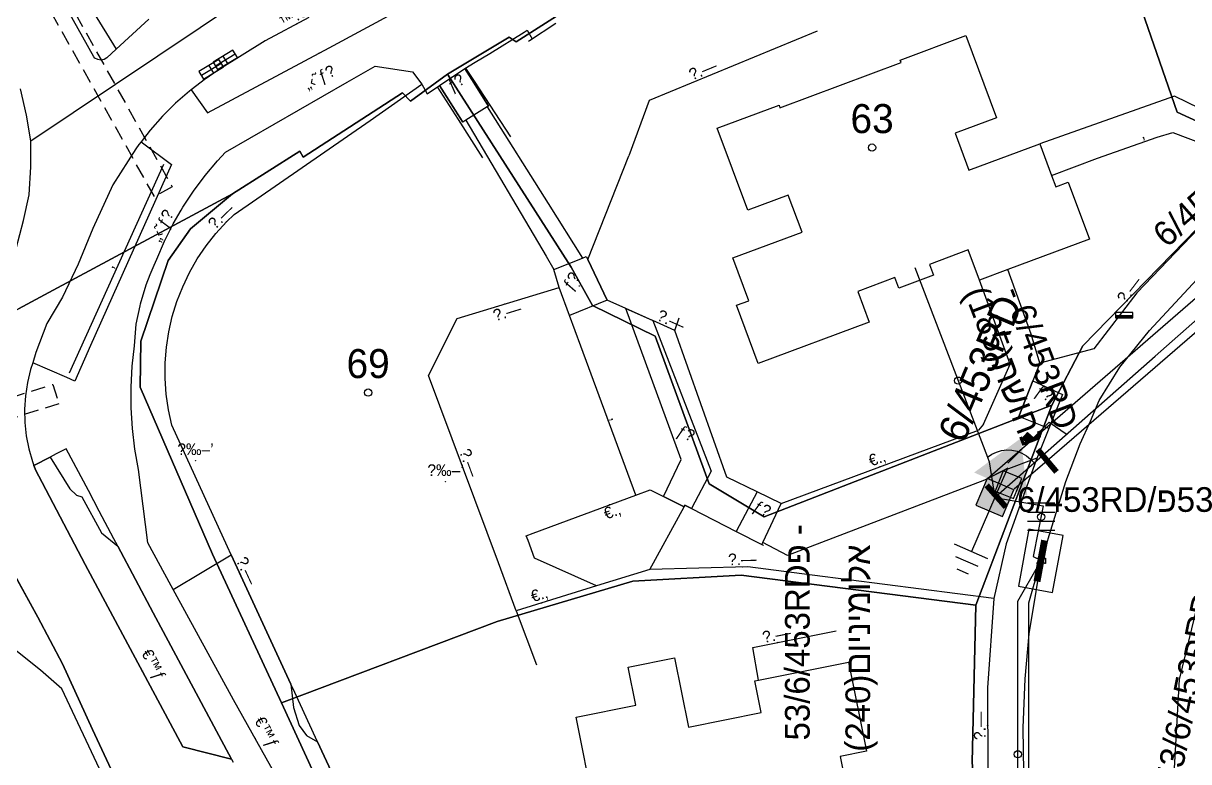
# Model space of a CAD drawing. Header units: metres. Extents: x 218299 to 220222, y 572714 to 574340.
# Drawn here: x 219369.7 to 219449.9, y 573741.8 to 573792.7 of the extents above; entities that cross this region are included whole.
import ezdxf
from ezdxf.enums import TextEntityAlignment as Align

# ---------------------------------------------------------------- set-up
doc = ezdxf.new("R2010")
doc.units = ezdxf.units.M
doc.header["$MEASUREMENT"] = 0
doc.linetypes.add('DASH15', pattern=[1.5, 1, -0.5])
for name, color, linetype in [('1602', 44, 'Continuous'), ('1603', 44, 'Continuous'), ('6011', 10, 'Continuous'), ('6021', 110, 'Continuous'), ('6031', 254, 'Continuous'), ('6091', 102, 'CABLEUNDEXIST03'), ('6151', 102, 'CABLEUNDEXIST03'), ('6201', 7, 'Continuous'), ('6241', 7, 'Continuous'), ('6370', 7, 'Continuous'), ('6512', 7, 'Continuous'), ('6515', 7, 'Continuous'), ('6522', 1, 'Continuous'), ('65231', 1, 'Continuous'), ('6561', 7, 'Continuous'), ('6593', 7, 'Continuous'), ('6701', 7, 'DASH15'), ('68154', 7, 'Continuous'), ('6901', 3, 'Continuous'), ('6910', 102, 'Continuous'), ('6911', 3, 'Continuous'), ('A_POINTS', 2, 'Continuous'), ('M2200', 253, 'Continuous'), ('M2401', 7, 'Continuous'), ('M2404', 7, 'Continuous'), ('M2407', 253, 'Continuous'), ('M2408', 253, 'Continuous'), ('M2412', 253, 'Continuous'), ('M2420', 253, 'Continuous'), ('m2511', 253, 'Continuous'), ('M2601', 253, 'Continuous'), ('M2602', 253, 'Continuous'), ('M2605', 253, 'Continuous'), ('M2804', 253, 'Continuous'), ('M2809', 253, 'Continuous'), ('M4903', 253, 'Continuous'), ('M5202', 253, 'Continuous')]:
    doc.layers.add(name, color=color, linetype=linetype)
doc.styles.add('HEBTXT', font='HEBTXT')
doc.styles.add('MAVAT_HEBTXT', font='HEBTXT')
doc.linetypes.add('CABLEUNDEXIST03', pattern='A,3.5,[222,elecad.shx,S=0.01,R=0,X=0,Y=0],1.5', length=5)

# ---------------------------------------------------------------- blocks, each defined once
blk = doc.blocks.new('6901')
at = {"layer": 'A_POINTS'}
blk.add_circle((0, 0), 0.25, dxfattribs=at)
at = {"color": 0, "style": 'HEBTXT', "flags": 1}
blk.add_attdef('CODE', (-2.918, 6.399), '', height=1.7, dxfattribs=at)
at = {"color": 0, "style": 'HEBTXT'}
for tag, p in [('PATH', (0.169, 4.708)), ('HTCH', (0.169, 2.708))]:
    blk.add_attdef(tag, text='', height=1.7, dxfattribs=at).set_placement(p, align=Align.MIDDLE_CENTER)
blk = doc.blocks.new('6910')
at = {"layer": 'A_POINTS'}
blk.add_circle((0, 0), 0.25, dxfattribs=at)
at = {"color": 0, "style": 'HEBTXT', "flags": 1}
blk.add_attdef('CODE', (-2.918, 6.399), '', height=1.7, dxfattribs=at)
at = {"color": 0, "style": 'HEBTXT'}
for tag, p in [('PATH', (0.169, 4.708)), ('HTCH', (0.169, 2.708))]:
    blk.add_attdef(tag, text='', height=1.7, dxfattribs=at).set_placement(p, align=Align.MIDDLE_CENTER)
blk = doc.blocks.new('6911')
at = {"layer": 'A_POINTS'}
blk.add_circle((0, 0), 0.25, dxfattribs=at)
at = {"color": 0, "style": 'HEBTXT', "flags": 1}
blk.add_attdef('CODE', (-2.918, 6.399), '', height=1.7, dxfattribs=at)
at = {"color": 0, "style": 'HEBTXT'}
for tag, p in [('PATH', (0.169, 4.708)), ('HTCH', (0.169, 2.708))]:
    blk.add_attdef(tag, text='', height=1.7, dxfattribs=at).set_placement(p, align=Align.MIDDLE_CENTER)
blk = doc.blocks.new('68154')
at = {"color": 0}
for p, q in [((0.9375, 0.9375), (-0.9375, 0.9375)), ((0.9375, 0.3125), (-0.9375, 0.3125)), ((0.9375, -0.3125), (-0.9375, -0.3125)), ((0.9375, -0.9375), (-0.9375, -0.9375))]:
    blk.add_line(p, q, dxfattribs=at)
at = {"layer": 'A_POINTS'}
blk.add_circle((0, 0), 0.25, dxfattribs=at)
blk = doc.blocks.new('6522')
at = {"color": 0}
for points in [[(0.707, 0.707), (3.55, 3.55), (4.778, 2.689)], [(2.084, 2.082), (1.693, 2.422), (2.067, 2.83), (2.465, 2.465)]]:
    blk.add_lwpolyline(points, dxfattribs=at)
blk.add_solid([(2.083, 2.083), (1.693, 2.422), (2.465, 2.465), (2.067, 2.83)], dxfattribs=at)
at = {"color": 0, "style": 'HEBTXT'}
blk.add_attdef('PLACE', (4.757, 3.899), '', height=1.7, dxfattribs=at)
blk = doc.blocks.new('6515')
at = {"color": 0, "const_width": 0.4}
blk.add_lwpolyline([(0, 1), (0, -1)], dxfattribs=at)
at = {"color": 0, "style": 'HEBTXT', "flags": 1}
for tag, p in [('POLE_NUM', (0.583, 1.177)), ('POLE_TYPE', (0.591, -1.226))]:
    blk.add_attdef(tag, p, '', height=1.7, dxfattribs=at)
blk = doc.blocks.new('6201')
at = {"color": 0}
blk.add_solid([(-2, 1), (2, 1), (0, 4.464)], dxfattribs=at)
at = {"color": 0, "style": 'HEBTXT'}
for tag, p, height in [('TRN_NAME', (2.777, 4.893), 3), ('POWER', (2.777, 1.493), 2)]:
    blk.add_attdef(tag, p, '', height=height, dxfattribs=at)
blk = doc.blocks.new('6593')
at = {"color": 0, "const_width": 0.4}
blk.add_lwpolyline([(0, 1), (0, -1)], dxfattribs=at)
at = {"color": 0, "style": 'HEBTXT', "flags": 1}
for tag, p in [('POLE_NUM', (0.583, 1.177)), ('POLE_TYPE', (0.591, -1.226))]:
    blk.add_attdef(tag, p, '', height=1.7, dxfattribs=at)
blk = doc.blocks.new('6370')
at = {"color": 0}
blk.add_lwpolyline([(-1, -1), (1, -1), (1, 1), (-1, 1)], close=True, dxfattribs=at)
for points in [[(-0.991, 1.013), (1.003, 1.013), (-0.991, -1.013)], [(-0.991, -1.013), (1.003, -1.013), (1.003, 1.013)]]:
    blk.add_solid(points, dxfattribs=at)
at = {"color": 0, "style": 'HEBTXT'}
blk.add_attdef('POLE_NUM', (2.033, 2.706), '', height=2, dxfattribs=at)
at = {"color": 0, "style": 'HEBTXT', "flags": 1}
blk.add_attdef('MAP_TYPE', (2.063, -0.224), '', height=2, dxfattribs=at)
blk = doc.blocks.new('6561')
at = {"color": 0}
blk.add_line((0, 0), (-1.62, -3.72), dxfattribs=at)
at = {"color": 0, "flags": 128}
for points in [[(-2.812, -3.202), (-0.519, -4.199)], [(-2.718, -4.061), (-1.185, -4.727)], [(-2.624, -4.919), (-1.851, -5.255)]]:
    blk.add_lwpolyline(points, dxfattribs=at)
at = {"color": 0, "style": 'HEBTXT'}
for tag, p in [('TYPE', (1.691, -1.644)), ('DESC', (1.691, -4.209))]:
    blk.add_attdef(tag, p, '', height=1.5, dxfattribs=at)
blk = doc.blocks.new('6241')
at = {"color": 0}
blk.add_lwpolyline([(-2, -1.2), (2, -1.2), (2, 1.2), (-2, 1.2)], close=True, dxfattribs=at)
blk.add_lwpolyline([(-2, -1.2), (2, -1.2), (2, 1.2), (-2, 1.2)], close=True, dxfattribs=at)
at = {"color": 0, "const_width": 0.48}
blk.add_lwpolyline([(-1.44, 0), (1.44, 0)], dxfattribs=at)
blk.add_lwpolyline([(-1.44, 0), (1.44, 0)], dxfattribs=at)
at = {"color": 0, "style": 'HEBTXT'}
blk.add_attdef('PIL_NAME', (2.42, 1.776), '', height=1.7, dxfattribs=at)
at = {"color": 0, "style": 'HEBTXT', "flags": 1}
for tag, p in [('TYPE', (2.43, -0.61)), ('MAP_TYPE', (2.423, -2.677))]:
    blk.add_attdef(tag, p, '', height=1.7, dxfattribs=at)
blk = doc.blocks.new('1603')
at = {"layer": 'A_POINTS'}
blk.add_circle((0, 0), 0.25, dxfattribs=at)
at = {"color": 0, "style": 'HEBTXT'}
blk.add_attdef('PARCEL_NUM', text='', height=2, dxfattribs=at).set_placement((0, 1), align=Align.CENTER)
at = {"color": 0, "style": 'HEBTXT', "flags": 1}
blk.add_attdef('LOT_NUM', text='', height=2, dxfattribs=at).set_placement((0, -2.5), align=Align.CENTER)
blk = doc.blocks.new('M2804')
blk.add_circle((0, 0), 0.025)
at = {"style": 'MAVAT_HEBTXT'}
blk.add_attdef('NAME', text='', height=0.8, dxfattribs=at).set_placement((0, 1.59), align=Align.MIDDLE)
blk = doc.blocks.new('M5202')
blk.add_lwpolyline([(-2, -0.53), (2, -0.53), (2, 0.67), (-2, 0.67)], close=True)
for points in [[(-2, 0), (2, 0)], [(-2, -0.33), (2, -0.33)]]:
    blk.add_lwpolyline(points)
at = {"style": 'MAVAT_HEBTXT', "flags": 1}
for tag, p in [('MARK', (0, 1.92)), ('HEIGHT', (0, -1.78)), ('NAME', (0, -4.35))]:
    blk.add_attdef(tag, text='', height=0.8, dxfattribs=at).set_placement(p, align=Align.MIDDLE)
blk = doc.blocks.new('M2404')
blk.add_circle((0, 0), 0.025)
at = {"style": 'MAVAT_HEBTXT'}
blk.add_attdef('NAME', text='', height=0.8, dxfattribs=at).set_placement((0, 1.59), align=Align.MIDDLE)
blk = doc.blocks.new('M2408')
blk.add_circle((0, 0), 0.025)
at = {"style": 'MAVAT_HEBTXT'}
blk.add_attdef('NAME', text='', height=0.8, dxfattribs=at).set_placement((0, 1.59), align=Align.MIDDLE)
blk = doc.blocks.new('M2412')
blk.add_circle((0, 0), 0.025)
at = {"style": 'MAVAT_HEBTXT'}
blk.add_attdef('NAME', text='', height=0.8, dxfattribs=at).set_placement((0, 1.59), align=Align.MIDDLE)
blk = doc.blocks.new('M2601')
blk.add_circle((0, 0), 0.025)
at = {"style": 'MAVAT_HEBTXT'}
blk.add_attdef('NAME', text='', height=0.8, dxfattribs=at).set_placement((0, 1.59), align=Align.MIDDLE)
blk = doc.blocks.new('M2602')
blk.add_circle((0, 0), 0.025)
at = {"style": 'MAVAT_HEBTXT'}
blk.add_attdef('NAME', text='', height=0.8, dxfattribs=at).set_placement((0, 1.59), align=Align.MIDDLE)
blk = doc.blocks.new('M2605')
blk.add_circle((0, 0), 0.025)
at = {"style": 'MAVAT_HEBTXT'}
blk.add_attdef('NAME', text='', height=0.8, dxfattribs=at).set_placement((0, 1.59), align=Align.MIDDLE)
blk = doc.blocks.new('M2809')
blk.add_circle((0, 0), 0.025)
at = {"style": 'MAVAT_HEBTXT'}
blk.add_attdef('NAME', text='', height=0.8, dxfattribs=at).set_placement((0, 1.59), align=Align.MIDDLE)
blk = doc.blocks.new('M4903')
blk.add_lwpolyline([(-1.6, -0.59), (1.6, -0.59), (1.6, 0.62), (-1.6, 0.62)], close=True)
for points in [[(-1.57, 0), (1.57, 0)], [(0, 0.62), (0, -0.59)]]:
    blk.add_lwpolyline(points)
at = {"style": 'MAVAT_HEBTXT', "flags": 1}
for tag, p in [('MARK', (0, 1.87)), ('IL', (0, -6.97))]:
    blk.add_attdef(tag, text='', height=0.8, dxfattribs=at).set_placement(p, align=Align.MIDDLE)
at = {"style": 'MAVAT_HEBTXT'}
for tag, p in [('HEIGHT', (0, -1.84)), ('NAME', (0, -4.41))]:
    blk.add_attdef(tag, text='', height=0.8, dxfattribs=at).set_placement(p, align=Align.MIDDLE)
blk = doc.blocks.new('111')
at = {"layer": 'M2200'}
blk.add_polyline3d([(219419.57, 573779.834, 607.38), (219417.462, 573785.481, 607.38), (219421.725, 573787.073, 607.38), (219421.792, 573786.894, 607.38), (219430.132, 573790.008, 607.38), (219430.069, 573790.178, 607.38), (219434.587, 573791.865, 607.275), (219436.701, 573786.207, 607.275), (219433.852, 573785.143, 607.38), (219434.805, 573782.589, 607.38), (219439.677, 573784.408, 607.275), (219439.677, 573784.408, 607.275), (219440.493, 573782.222, 607.197), (219440.78, 573781.452, 607.17), (219441.643, 573781.774, 607.38), (219443.114, 573777.834, 607.275), (219437.488, 573775.734, 607.353), (219435.537, 573775.005, 607.38), (219435.537, 573775.005, 607.38), (219434.758, 573777.092, 607.275), (219432.086, 573776.094, 607.38), (219432.364, 573775.35, 607.275), (219429.98, 573774.46, 607.275), (219429.706, 573775.193, 607.275), (219427.149, 573774.238, 607.38), (219427.942, 573772.116, 607.275), (219420.293, 573769.26, 607.275), (219418.791, 573773.281, 607.38), (219419.639, 573773.597, 607.38), (219418.539, 573776.542, 607.38), (219423.313, 573778.324, 607.275), (219422.36, 573780.876, 607.38)], close=True, dxfattribs=at)
blk.add_polyline3d([(219408.976, 573738.798, 614.58), (219407.754, 573744.903, 614.58), (219411.857, 573745.725, 614.58), (219411.333, 573748.34, 614.58), (219414.529, 573748.98, 614.58), (219415.49, 573744.217, 614.58), (219420.495, 573745.219, 614.58), (219420.053, 573747.393, 614.58), (219420.307, 573747.444, 614.58), (219426.515, 573748.688, 614.58), (219427.744, 573742.552, 614.58), (219425.946, 573742.192, 614.58), (219427.431, 573734.778, 614.58)], dxfattribs=at)
at = {"layer": 'M2401'}
for points in [[(219378.322, 573792.995, 592.524), (219376.087, 573790.932, 592.524), (219375.451, 573790.328, 592.524), (219375.258, 573790.212, 592.524), (219375.036, 573790.169, 592.524), (219374.813, 573790.206, 592.524), (219374.617, 573790.318, 592.524), (219374.541, 573790.393, 592.524), (219370.876, 573796.981, 592.524)], [(219389.346, 573793.116, 592.209), (219386.335, 573791.495, 592.209), (219383.183, 573789.532, 592.209), (219382.134, 573788.818, 592.209), (219381.927, 573788.658, 592.209), (219381.25, 573788.132, 592.209), (219381.13, 573788.039, 592.209), (219380.176, 573787.2, 592.209), (219379.276, 573786.302, 592.209), (219378.433, 573785.35, 592.209), (219377.802, 573784.542, 592.209), (219377.65, 573784.348, 592.209), (219377.447, 573784.066, 592.209), (219375.844, 573781.575, 592.209), (219374.484, 573778.579, 592.209), (219373.469, 573776.124, 592.209), (219372.382, 573773.846, 592.209), (219371.3, 573772.017, 592.209), (219370.555, 573770.026, 592.209), (219370.338, 573769.324, 592.209), (219370.192, 573768.852, 592.209), (219369.973, 573767.958, 592.209), (219369.833, 573767.048, 592.209), (219369.773, 573766.129, 592.209), (219369.792, 573765.209, 592.209), (219369.89, 573764.294, 592.209), (219370.068, 573763.391, 592.209), (219370.323, 573762.506, 592.209), (219370.423, 573762.235, 592.209), (219370.502, 573762.017, 592.209), (219370.512, 573761.99, 592.209), (219373.947, 573755.413, 592.209), (219380.684, 573742.855, 592.209), (219384.032, 573742.005, 592.209), (219384.142, 573741.803, 592.209)], [(219438.593, 573741.108, 592.209), (219438.535, 573744.162, 592.209), (219438.678, 573747.55, 592.209), (219438.959, 573750.643, 592.209), (219439.427, 573753.568, 592.209), (219439.579, 573754.406, 592.209), (219440.248, 573757.18, 592.209), (219441.485, 573761.137, 592.209), (219442.467, 573763.721, 592.209), (219443.178, 573765.285, 592.209), (219443.77, 573766.712, 592.209), (219445.191, 573769.016, 592.209), (219447.238, 573771.543, 592.209), (219451.084, 573775.701, 592.209)], [(219363.803, 573764.409, 585.225), (219365.254, 573761.648, 585.225), (219370.682, 573751.777, 585.225), (219372.38, 573748.579, 585.225), (219374.456, 573744.05, 585.225), (219379.147, 573734.018, 585.225), (219383.591, 573724.598, 585.225), (219391.713, 573706.812, 585.225), (219398.377, 573696.64, 585.225), (219403.158, 573689.915, 585.225), (219406.909, 573684.987, 585.225), (219409.299, 573682.036, 585.225), (219413.286, 573677.471, 585.225), (219415.829, 573674.935, 585.225), (219418.422, 573672.448, 585.225), (219421.064, 573670.01, 585.225), (219423.753, 573667.624, 585.225), (219426.488, 573665.29, 585.225), (219428.382, 573663.726, 585.225), (219441.728, 573654.314, 585.225), (219442.618, 573653.706, 585.225), (219444.443, 573652.557, 585.225), (219446.311, 573651.476, 585.225), (219450.102, 573649.399, 585.225)]]:
    blk.add_polyline3d(points, dxfattribs=at)
at = {"layer": 'M2404'}
for points in [[(219389.346, 573793.116, 592.209), (219386.335, 573791.495, 592.209), (219383.183, 573789.532, 592.209), (219382.134, 573788.818, 592.209), (219381.927, 573788.658, 592.209), (219381.25, 573788.132, 592.209), (219381.13, 573788.039, 592.209), (219380.176, 573787.2, 592.209), (219379.276, 573786.302, 592.209), (219378.433, 573785.35, 592.209), (219377.802, 573784.542, 592.209), (219377.65, 573784.348, 592.209), (219377.447, 573784.066, 592.209), (219375.844, 573781.575, 592.209), (219374.484, 573778.579, 592.209), (219373.469, 573776.124, 592.209), (219372.382, 573773.846, 592.209), (219371.3, 573772.017, 592.209), (219370.555, 573770.026, 592.209), (219370.338, 573769.324, 592.209), (219370.192, 573768.852, 592.209), (219369.973, 573767.958, 592.209), (219369.833, 573767.048, 592.209), (219369.773, 573766.129, 592.209), (219369.792, 573765.209, 592.209), (219369.89, 573764.294, 592.209), (219370.068, 573763.391, 592.209), (219370.323, 573762.506, 592.209), (219370.423, 573762.235, 592.209), (219370.502, 573762.017, 592.209), (219370.512, 573761.99, 592.209), (219373.947, 573755.413, 592.209), (219380.684, 573742.855, 592.209), (219384.032, 573742.005, 592.209), (219384.142, 573741.803, 592.209)], [(219438.593, 573741.108, 592.209), (219438.535, 573744.162, 592.209), (219438.678, 573747.55, 592.209), (219438.959, 573750.643, 592.209), (219439.427, 573753.568, 592.209), (219439.579, 573754.406, 592.209), (219440.248, 573757.18, 592.209), (219441.485, 573761.137, 592.209), (219442.467, 573763.721, 592.209), (219443.178, 573765.285, 592.209), (219443.77, 573766.712, 592.209), (219445.191, 573769.016, 592.209), (219447.238, 573771.543, 592.209), (219451.084, 573775.701, 592.209)], [(219376.087, 573790.932, 585.949), (219375.451, 573790.328, 585.949), (219375.258, 573790.212, 585.949), (219375.036, 573790.169, 585.949), (219374.813, 573790.206, 585.949), (219374.617, 573790.318, 585.949), (219374.541, 573790.393, 585.949), (219370.876, 573796.981, 585.949), (219370.76, 573797.218, 585.949), (219370.701, 573797.48, 585.949), (219370.745, 573797.745, 585.949), (219370.851, 573797.946, 585.949), (219371.007, 573798.126, 585.949), (219371.244, 573798.266, 585.949), (219371.472, 573798.386, 585.949), (219371.496, 573798.388, 585.949)], [(219450.102, 573649.399, 589.005), (219446.311, 573651.476, 589.005), (219444.443, 573652.557, 589.005), (219442.618, 573653.706, 589.005), (219441.728, 573654.314, 589.005), (219428.382, 573663.726, 589.005), (219426.488, 573665.29, 589.005), (219423.753, 573667.624, 589.005), (219421.064, 573670.01, 589.005), (219418.422, 573672.448, 589.005), (219415.829, 573674.935, 589.005), (219413.286, 573677.471, 589.005), (219409.299, 573682.036, 589.005), (219406.909, 573684.987, 589.005), (219403.158, 573689.915, 589.005), (219398.377, 573696.64, 589.005), (219391.713, 573706.812, 589.005), (219383.591, 573724.598, 589.005), (219379.147, 573734.018, 589.005), (219374.456, 573744.05, 589.005), (219372.38, 573748.579, 589.005), (219370.682, 573751.777, 589.005), (219365.254, 573761.648, 589.005)]]:
    blk.add_polyline3d(points, dxfattribs=at)
at = {"layer": 'M2407'}
for points in [[(219401.634, 573786.952, 588.48), (219405.825, 573780.293, 589.322), (219405.825, 573780.293, 589.322), (219408.194, 573776.53, 589.68)], [(219400.15, 573786.025, 588.48), (219405.685, 573776.664, 589.574)], [(219405.685, 573776.664, 589.574), (219406.224, 573775.752, 589.68)], [(219439.676, 573769.281, 592.602), (219439.098, 573771.289, 592.602), (219437.488, 573775.734, 592.602)], [(219439.483, 573762.738, 592.53), (219437.166, 573761.866, 592.455)], [(219437.166, 573761.866, 592.455), (219435.872, 573761.229, 592.38), (219422.308, 573756.027, 592.155)], [(219437.166, 573761.866, 592.605), (219436.598, 573760.48, 592.605), (219437.875, 573759.956, 592.605)], [(219437.875, 573759.956, 592.605), (219438.443, 573761.342, 592.605), (219437.166, 573761.866, 592.605)], [(219422.308, 573756.027, 592.155), (219420.609, 573756.924, 592.23)]]:
    blk.add_polyline3d(points, dxfattribs=at)
at = {"layer": 'M2408'}
for points in [[(219381.25, 573788.132, 590.502), (219382.367, 573786.537, 590.502), (219390.741, 573791.024, 590.502), (219395.44, 573793.542, 590.502)], [(219371.496, 573798.388, 586.08), (219376.087, 573790.932, 586.08)], [(219378.257, 573756.907, 585.88), (219377.62, 573761.965, 585.88), (219377.376, 573763.373, 585.88), (219377.21, 573764.792, 585.88), (219377.123, 573766.218, 585.88), (219377.116, 573767.647, 585.88), (219377.189, 573769.074, 585.88), (219377.341, 573770.495, 585.88), (219377.459, 573771.968, 585.88), (219377.735, 573773.242, 585.88), (219377.765, 573773.38, 585.88), (219378.147, 573774.68, 585.88), (219378.435, 573775.405, 585.88), (219378.71, 573776.044, 585.88), (219378.891, 573776.467, 585.88), (219379.415, 573777.692, 585.88), (219380.011, 573778.884, 585.88), (219380.562, 573779.84, 585.88), (219380.676, 573780.038, 585.88), (219381.41, 573781.151, 585.88), (219382.208, 573782.217, 585.88), (219383.068, 573783.234, 585.88), (219383.621, 573783.827, 585.88), (219392, 573788.649, 585.88), (219393.907, 573789.746, 585.88), (219396.483, 573789.356, 585.88), (219397.12, 573788.51, 585.88)], [(219377.802, 573784.542, 585.83), (219379.897, 573782.976, 585.83), (219374.317, 573770.499, 585.83), (219373.226, 573768.06, 585.83), (219372.692, 573768.294, 585.83), (219370.338, 573769.324, 585.83)], [(219384.032, 573742.005, 585.841), (219378.642, 573752.09, 585.841), (219376.205, 573756.673, 585.841), (219375.928, 573757.194, 585.841), (219374.921, 573759.088, 585.841), (219374.167, 573760.506, 585.841), (219372.632, 573763.393, 585.841), (219371.943, 573763.032, 585.841), (219371.527, 573762.814, 585.841), (219370.423, 573762.235, 585.841)]]:
    blk.add_polyline3d(points, dxfattribs=at)
at = {"layer": 'M2412'}
for points in [[(219401.715, 573787.003, 588.18), (219401.634, 573786.952, 588.18), (219400.15, 573786.025, 588.18), (219399.943, 573785.896, 588.18), (219398.342, 573788.422, 586.905), (219400.1, 573789.588, 586.905)], [(219409.894, 573773.632, 590.355), (219407.299, 573772.581, 590.355), (219406.588, 573774.514, 589.98), (219406.224, 573775.752, 589.68), (219408.194, 573776.53, 589.68), (219408.452, 573776.632, 589.68), (219408.554, 573776.433, 589.755)], [(219413.033, 573772.225, 590.981), (219417.05, 573761.858, 590.981), (219415.71, 573759.272, 590.981), (219415.251, 573759.507, 590.981), (219415.186, 573759.387, 590.981), (219413.762, 573760.112, 590.531), (219414.996, 573762.647, 590.531), (219411.176, 573773.058, 590.531)], [(219441.234, 573767.134, 593.337), (219440.297, 573764.782, 592.602), (219438.228, 573765.606, 592.602), (219439.197, 573768.066, 593.337)], [(219421.883, 573759.63, 592.23), (219420.217, 573760.435, 591.255), (219418.781, 573757.702, 591.255), (219420.549, 573756.798, 592.23), (219420.609, 573756.924, 592.23)]]:
    blk.add_polyline3d(points, close=True, dxfattribs=at)
at = {"layer": 'M2420'}
for points in [[(219370.2, 573784.62), (219396.432, 573802.202), (219433.17, 573821.977), (219436.623, 573823.936), (219472.687, 573843.427), (219514.397, 573863.58), (219554.394, 573881.22), (219564.315, 573885.503), (219567.982, 573886.813)], [(219452.41, 573726.81), (219451.2, 573729.12), (219448.7, 573736.88), (219449.3, 573747.5), (219452.5, 573760.62), (219460.41, 573771.81), (219469, 573778.5), (219476.7, 573784.38), (219493.41, 573794), (219516.3, 573804.12), (219554.09, 573818.31), (219580.297, 573827.43), (219581.219, 573827.842), (219582.058, 573828.404), (219582.789, 573829.101), (219583.392, 573829.912), (219583.848, 573830.813), (219584.145, 573831.779), (219584.273, 573832.781), (219584.23, 573833.79), (219584.015, 573834.777)], [(219369.2, 573777.19), (219369.7, 573779.12), (219370.09, 573780.88), (219370.2, 573782.81), (219370.2, 573784.62), (219369.91, 573786.38), (219369.5, 573788.19)]]:
    blk.add_lwpolyline(points, dxfattribs=at)
at = {"layer": 'm2511'}
blk.add_polyline3d([(219451.194, 573648.085, 589.936), (219444.348, 573652.055, 589.936), (219433.269, 573659.266, 589.936), (219423.985, 573666.624, 589.936), (219417.712, 573672.356, 589.936), (219413.179, 573676.863, 589.936), (219408.709, 573681.779, 589.936), (219406.286, 573684.824, 589.936), (219403.149, 573688.98, 589.936), (219400.178, 573693.083, 589.936), (219398.395, 573695.539, 589.936), (219395.97, 573699.212, 589.936), (219393.469, 573703.002, 589.936), (219390.967, 573707.059, 589.936), (219388.982, 573711.051, 589.936), (219386.945, 573715.645, 589.936), (219384.883, 573720.225, 589.936), (219380.799, 573728.699, 589.936), (219377.705, 573735.444, 589.936), (219372.351, 573746.845, 589.936), (219370.876, 573748.144, 589.936), (219361.337, 573755.714, 589.936)], dxfattribs=at)
at = {"layer": 'M2601'}
for points in [[(219400.76, 573788.724, 589.53), (219400.169, 573789.629, 589.53)], [(219399.65, 573786.083, 589.53), (219398.213, 573788.336, 589.53)], [(219403.265, 573784.886, 589.53), (219400.76, 573788.724, 589.53)], [(219401.336, 573783.439, 589.53), (219399.65, 573786.083, 589.53)], [(219440.493, 573782.222, 593.218), (219443.658, 573783.417, 593.218), (219447.774, 573784.866, 593.323), (219448.837, 573785.19, 593.323), (219453.333, 573783.496, 593.428)], [(219379.338, 573782.974, 586.598), (219372.845, 573768.604, 586.598)], [(219435.804, 573765.096, 593.008), (219437.632, 573769.233, 593.008), (219435.537, 573775.005, 593.218)], [(219408.08, 573770.46, 590.88), (219407.299, 573772.581, 590.88), (219406.588, 573774.514, 590.88), (219406.588, 573774.514, 590.88)], [(219411.856, 573760.202, 590.88), (219408.08, 573770.46, 590.88)], [(219435.804, 573765.096, 593.008), (219435.458, 573764.67, 593.008)], [(219379.877, 573753.946, 586.486), (219378.257, 573756.907, 586.486)], [(219393.994, 573727.25, 587.473), (219393.146, 573729.075, 587.386), (219390.382, 573734.728, 587.053), (219389.414, 573736.706, 586.936), (219389.414, 573736.706, 586.936), (219384.168, 573746.103, 586.486), (219384.168, 573746.103, 586.486), (219380.014, 573753.696, 586.486), (219379.877, 573753.946, 586.486)]]:
    blk.add_polyline3d(points, dxfattribs=at)
at = {"layer": 'M2602'}
for points in [[(219414.562, 573771.54, 591.855), (219414.857, 573772.425, 591.792)], [(219421.883, 573759.63, 592.53), (219435.458, 573764.67, 592.53), (219435.458, 573764.67, 592.53), (219435.458, 573764.67, 592.53)], [(219404.801, 573757.574, 590.88), (219411.856, 573760.202, 590.88), (219412.853, 573760.573, 590.88), (219413.762, 573760.112, 590.88), (219415.186, 573759.387, 590.88)], [(219404.443, 573757.065, 590.88), (219404.323, 573757.396, 590.88), (219404.801, 573757.574, 590.88)], [(219409.159, 573753.938, 590.88), (219404.885, 573755.848, 590.88), (219404.443, 573757.065, 590.88)], [(219412.84, 573755.076, 590.88), (219409.159, 573753.938, 590.88), (219403.632, 573752.228, 590.88)]]:
    blk.add_polyline3d(points, dxfattribs=at)
at = {"layer": 'M2605'}
for points in [[(219488.298, 573806.585, 593.638), (219488.298, 573806.585, 593.638), (219489.519, 573805.945, 593.638), (219491.436, 573800.751, 593.638), (219490.66, 573798.701, 593.638), (219482.467, 573795.802, 593.428), (219469.685, 573791.048, 593.428), (219464.559, 573789.165, 593.428), (219456.443, 573786.241, 593.428), (219454.098, 573785.185, 593.428), (219448.968, 573787.684, 593.218), (219439.677, 573784.408, 592.798)], [(219404.535, 573791.514, 587.865), (219406.361, 573792.711, 587.918)], [(219401.806, 573790.623, 587.863), (219404.172, 573792.097, 587.863)], [(219404.172, 573792.097, 587.863), (219404.382, 573792.228, 587.863)], [(219404.382, 573792.228, 587.863), (219404.731, 573791.643, 587.863)], [(219404.466, 573791.469, 587.863), (219404.535, 573791.514, 587.865)], [(219424.351, 573792.161, 590.908), (219412.794, 573787.398, 590.908), (219411.394, 573783.568, 590.908)], [(219400.732, 573788.576, 587.952), (219400.1, 573789.588, 587.805), (219400.1, 573789.588, 587.805), (219400.1, 573789.588, 587.805), (219400.814, 573790.021, 587.805)], [(219400.814, 573790.021, 587.805), (219401.806, 573790.623, 587.805)], [(219383.743, 573756.644, 587.238), (219379.915, 573765.025, 587.13), (219379.683, 573766.081, 587.198), (219379.529, 573767.151, 587.259), (219379.454, 573768.23, 587.315), (219379.459, 573769.312, 587.364), (219379.543, 573770.391, 587.406), (219379.707, 573771.461, 587.441), (219379.949, 573772.516, 587.469), (219380.268, 573773.551, 587.489), (219380.662, 573774.56, 587.502), (219381.129, 573775.537, 587.507), (219381.667, 573776.477, 587.504), (219382.272, 573777.375, 587.494), (219382.942, 573778.226, 587.477), (219383.672, 573779.025, 587.451), (219384.206, 573779.542, 587.43), (219393.568, 573786.016, 587.58), (219397.12, 573788.51, 587.58), (219397.12, 573788.51, 587.58), (219397.498, 573787.839, 587.58), (219398.136, 573788.285, 587.58)], [(219398.136, 573788.285, 587.58), (219398.342, 573788.422, 587.58), (219398.342, 573788.422, 587.58), (219399.737, 573786.22, 588.103)], [(219401.715, 573787.003, 588.18), (219400.732, 573788.576, 587.952)], [(219399.737, 573786.22, 588.103), (219399.943, 573785.896, 588.18)], [(219421.883, 573759.63, 592.23), (219421.883, 573759.63, 592.23), (219420.217, 573760.435, 592.23), (219418.13, 573761.443, 592.23), (219414.562, 573771.54, 591.855), (219413.033, 573772.225, 591.585), (219413.01, 573772.236, 591.581), (219411.176, 573773.058, 591.257), (219409.894, 573773.632, 591.03), (219409.894, 573773.632, 591.03), (219408.554, 573776.433, 591.03), (219408.554, 573776.433, 591.03), (219411.394, 573783.568, 591.03)], [(219453.333, 573783.496, 593.218), (219453.826, 573781.931, 593.218), (219446.36, 573774.143, 593.218), (219443.398, 573770.289, 593.428), (219439.676, 573769.281, 593.428), (219439.676, 573769.281, 593.428), (219439.197, 573768.066, 593.234), (219438.23, 573765.609, 592.842), (219438.228, 573765.606, 592.841)], [(219399.341, 573771.928, 590.43), (219399.559, 573772.364, 590.43), (219406.588, 573774.514, 590.43)], [(219397.838, 573768.931, 590.43), (219399.341, 573771.928, 590.43)], [(219402.402, 573755.526, 590.549), (219397.588, 573768.432, 590.43), (219397.838, 573768.931, 590.43)], [(219441.234, 573767.134, 593.428), (219441.234, 573767.134, 593.428), (219440.297, 573764.782, 593.319), (219439.427, 573762.597, 593.218)], [(219439.427, 573762.597, 593.218), (219437.371, 573756.842, 593.28), (219436.522, 573753.067, 593.28), (219436.522, 573753.067, 593.28), (219436.073, 573746.924, 593.205), (219436.104, 573741.254, 593.205), (219436.569, 573736.409, 593.205), (219434.642, 573736.213, 593.205), (219435.643, 573732.877, 593.13), (219437.432, 573727.769, 592.986)], [(219436.522, 573753.067, 592.98), (219424.005, 573754.691, 592.23), (219419.584, 573755.256, 591.78), (219412.84, 573755.076, 591.63), (219412.84, 573755.076, 591.63), (219415.186, 573759.387, 591.63), (219415.251, 573759.507, 591.63), (219415.251, 573759.507, 591.63), (219415.71, 573759.272, 591.643), (219418.781, 573757.702, 591.728), (219420.549, 573756.798, 591.777), (219420.631, 573756.756, 591.779), (219420.656, 573756.744, 591.78)], [(219388.378, 573746.604, 587.501), (219388.111, 573747.179, 587.483), (219385.21, 573753.432, 587.28), (219385.21, 573753.432, 587.28), (219384, 573756.082, 587.246), (219383.743, 573756.644, 587.238)], [(219403.632, 573752.228, 590.58), (219402.402, 573755.526, 590.549)], [(219403.632, 573752.228, 590.13), (219405.033, 573748.499, 590.13)], [(219420.307, 573747.444, 591.405), (219419.912, 573749.703, 591.405), (219425.656, 573750.855, 591.48)], [(219389.817, 573743.502, 587.602), (219388.378, 573746.604, 587.501)], [(219392.654, 573737.39, 587.807), (219392.453, 573737.822, 587.791), (219391.65, 573739.55, 587.73), (219391.65, 573739.55, 587.73), (219389.954, 573743.207, 587.611), (219389.817, 573743.502, 587.602)]]:
    blk.add_polyline3d(points, dxfattribs=at)
at = {"layer": 'M2809'}
for points in [[(219370.423, 573762.235, 585.52), (219371.527, 573762.814, 585.598), (219372.891, 573760.623, 585.598), (219373.357, 573760.203, 585.598), (219373.719, 573760.083, 585.598), (219375.067, 573757.59, 585.733), (219376.205, 573756.673, 585.855), (219378.642, 573752.09, 585.976), (219384.032, 573742.005, 586.201), (219380.684, 573742.855, 586.126), (219373.947, 573755.413, 585.751), (219370.512, 573761.99, 585.526), (219370.502, 573762.017, 585.526)], [(219380.014, 573753.696, 586.017), (219384, 573756.082, 586.017), (219385.21, 573753.432, 585.972), (219388.111, 573747.179, 586.152), (219388.286, 573745.571, 586.152), (219388.674, 573744.313, 586.152), (219389.19, 573743.64, 586.152), (219389.954, 573743.207, 586.152), (219391.65, 573739.55, 586.602), (219392.453, 573737.822, 586.602), (219391.294, 573736.467, 586.557), (219390.918, 573735.783, 586.557), (219390.382, 573734.728, 586.557), (219389.414, 573736.706, 586.557), (219384.168, 573746.103, 586.107)]]:
    blk.add_polyline3d(points, close=True, dxfattribs=at)
blk.add_polyline3d([(219368.034, 573741.169, 586.005), (219364.652, 573747.421, 585.705), (219358.62, 573756.735, 585.273), (219357.313, 573758.754, 585.18), (219357.313, 573758.754, 585.18), (219365.254, 573761.648, 585.405), (219365.254, 573761.648, 585.405), (219366.203, 573759.922, 585.457), (219370.682, 573751.777, 585.705), (219372.38, 573748.579, 585.825), (219374.456, 573744.05, 586.005), (219379.147, 573734.018, 586.455)], dxfattribs=at)
at = {"layer": 'M2404'}
ref = blk.add_blockref('M2404', (219388.521, 573792.672), dxfattribs=dict(at, xscale=0.5, yscale=0.5, zscale=0.5))
ref.add_attrib('NAME', '™.€', dxfattribs={"layer": '0', "height": 0.8, "rotation": 28.77309, "style": 'MAVAT_HEBTXT'}).set_placement((219388.257, 573793.154), align=Align.MIDDLE)
at = {"layer": 'M2408'}
ref = blk.add_blockref('M2408', (219390.073, 573790.666), dxfattribs=dict(at, xscale=0.5, yscale=0.5, zscale=0.5))
ref.add_attrib('NAME', '„‹˜ƒ\x8e', dxfattribs={"layer": '0', "height": 0.8, "rotation": 28.18202, "style": 'MAVAT_HEBTXT'}).set_placement((219390.136, 573788.909), align=Align.MIDDLE)
ref = blk.add_blockref('M2408', (219379.815, 573778.492), dxfattribs=dict(at, xscale=0.5, yscale=0.5, zscale=0.5))
ref.add_attrib('NAME', '„‹˜ƒ\x8e', dxfattribs={"layer": '0', "height": 0.8, "rotation": 63.44411, "style": 'MAVAT_HEBTXT'}).set_placement((219379.323, 573778.737), align=Align.MIDDLE)
at = {"layer": 'M2412'}
ref = blk.add_blockref('M2412', (219399.215, 573789.001), dxfattribs=dict(at, xscale=0.5, yscale=0.5, zscale=0.5))
ref.add_attrib('NAME', 'ƒ\x8e', dxfattribs={"layer": '0', "height": 0.8, "rotation": 33.53564, "style": 'MAVAT_HEBTXT'}).set_placement((219399.519, 573788.543), align=Align.MIDDLE)
ref = blk.add_blockref('M2412', (219407.971, 573774.607), dxfattribs=dict(at, xscale=0.5, yscale=0.5, zscale=0.5))
ref.add_attrib('NAME', 'ƒ\x8e', dxfattribs={"layer": '0', "height": 0.8, "rotation": 58.76967, "style": 'MAVAT_HEBTXT'}).set_placement((219407.5, 573774.892), align=Align.MIDDLE)
ref = blk.add_blockref('M2412', (219412.079, 573772.653), dxfattribs=dict(at, xscale=0.5, yscale=0.5, zscale=0.5))
ref.add_attrib('NAME', 'ƒ\x8e', dxfattribs={"layer": '0', "height": 0.8, "rotation": 335.85754, "style": 'MAVAT_HEBTXT'}).set_placement((219415.276, 573764.368), align=Align.MIDDLE)
ref = blk.add_blockref('M2412', (219440.171, 573767.62), dxfattribs=dict(at, xscale=0.5, yscale=0.5, zscale=0.5))
ref.add_attrib('NAME', 'ƒ\x8e', dxfattribs={"layer": '0', "height": 0.8, "rotation": 334.21692, "style": 'MAVAT_HEBTXT'}).set_placement((219439.932, 573767.125), align=Align.MIDDLE)
ref = blk.add_blockref('M2412', (219420.915, 573760.098), dxfattribs=dict(at, xscale=0.5, yscale=0.5, zscale=0.5))
ref.add_attrib('NAME', 'ƒ\x8e', dxfattribs={"layer": '0', "height": 0.8, "rotation": 334.21692, "style": 'MAVAT_HEBTXT'}).set_placement((219420.514, 573759.173), align=Align.MIDDLE)
at = {"layer": 'M2601'}
ref = blk.add_blockref('M2601', (219446.911, 573784.562), dxfattribs=dict(at, xscale=0.5, yscale=0.5, zscale=0.5))
ref.add_attrib('NAME', '‚', dxfattribs={"layer": '0', "height": 0.8, "rotation": 19.39455, "style": 'MAVAT_HEBTXT'}).set_placement((219446.728, 573785.081), align=Align.MIDDLE)
ref = blk.add_blockref('M2601', (219376.092, 573775.789), dxfattribs=dict(at, xscale=0.5, yscale=0.5, zscale=0.5))
ref.add_attrib('NAME', '‚', dxfattribs={"layer": '0', "height": 0.8, "rotation": 65.68558, "style": 'MAVAT_HEBTXT'}).set_placement((219375.591, 573776.015), align=Align.MIDDLE)
ref = blk.add_blockref('M2601', (219437.356, 573769.994), dxfattribs=dict(at, xscale=0.5, yscale=0.5, zscale=0.5))
ref.add_attrib('NAME', '‚', dxfattribs={"layer": '0', "height": 0.8, "rotation": 109.95002, "style": 'MAVAT_HEBTXT'}).set_placement((219436.839, 573769.807), align=Align.MIDDLE)
ref = blk.add_blockref('M2601', (219409.968, 573765.331), dxfattribs=dict(at, xscale=0.5, yscale=0.5, zscale=0.5))
ref.add_attrib('NAME', '‚', dxfattribs={"layer": '0', "height": 0.8, "rotation": 290.208, "style": 'MAVAT_HEBTXT'}).set_placement((219410.484, 573765.521), align=Align.MIDDLE)
at = {"layer": 'M2602'}
ref = blk.add_blockref('M2602', (219428.671, 573762.15), dxfattribs=dict(at, xscale=0.5, yscale=0.5, zscale=0.5))
ref.add_attrib('NAME', '€.‚', dxfattribs={"layer": '0', "height": 0.8, "rotation": 20.36631, "style": 'MAVAT_HEBTXT'}).set_placement((219428.479, 573762.666), align=Align.MIDDLE)
ref = blk.add_blockref('M2602', (219410.053, 573759.53), dxfattribs=dict(at, xscale=0.5, yscale=0.5, zscale=0.5))
ref.add_attrib('NAME', '€.‚', dxfattribs={"layer": '0', "height": 0.8, "rotation": 20.42788, "style": 'MAVAT_HEBTXT'}).set_placement((219410.245, 573759.015), align=Align.MIDDLE)
ref = blk.add_blockref('M2602', (219405.378, 573752.768), dxfattribs=dict(at, xscale=0.5, yscale=0.5, zscale=0.5))
ref.add_attrib('NAME', '€.‚', dxfattribs={"layer": '0', "height": 0.8, "rotation": 17.18669, "style": 'MAVAT_HEBTXT'}).set_placement((219405.216, 573753.294), align=Align.MIDDLE)
at = {"layer": 'M2605'}
ref = blk.add_blockref('M2605', (219416.688, 573789.003), dxfattribs=dict(at, xscale=0.5, yscale=0.5, zscale=0.5))
ref.add_attrib('NAME', '\x9a.—', dxfattribs={"layer": '0', "height": 0.8, "rotation": 22.39949, "style": 'MAVAT_HEBTXT'}).set_placement((219416.478, 573789.511), align=Align.MIDDLE)
ref = blk.add_blockref('M2605', (219383.679, 573779.032), dxfattribs=dict(at, xscale=0.5, yscale=0.5, zscale=0.5))
ref.add_attrib('NAME', '\x9a.—', dxfattribs={"layer": '0', "height": 0.8, "rotation": 44.03755, "style": 'MAVAT_HEBTXT'}).set_placement((219383.296, 573779.427), align=Align.MIDDLE)
ref = blk.add_blockref('M2605', (219446.273, 573774.03), dxfattribs=dict(at, xscale=0.5, yscale=0.5, zscale=0.5))
ref.add_attrib('NAME', '\x9a.—', dxfattribs={"layer": '0', "height": 0.8, "rotation": 52.45927, "style": 'MAVAT_HEBTXT'}).set_placement((219445.837, 573774.365), align=Align.MIDDLE)
ref = blk.add_blockref('M2605', (219402.84, 573773.368), dxfattribs=dict(at, xscale=0.5, yscale=0.5, zscale=0.5))
ref.add_attrib('NAME', '\x9a.—', dxfattribs={"layer": '0', "height": 0.8, "rotation": 17.01067, "style": 'MAVAT_HEBTXT'}).set_placement((219403.001, 573772.842), align=Align.MIDDLE)
ref = blk.add_blockref('M2605', (219414.075, 573771.759), dxfattribs=dict(at, xscale=0.5, yscale=0.5, zscale=0.5))
ref.add_attrib('NAME', '\x9a.—', dxfattribs={"layer": '0', "height": 0.8, "rotation": 335.85754, "style": 'MAVAT_HEBTXT'}).set_placement((219414.3, 573772.26), align=Align.MIDDLE)
ref = blk.add_blockref('M2605', (219399.897, 573762.241), dxfattribs=dict(at, xscale=0.5, yscale=0.5, zscale=0.5))
ref.add_attrib('NAME', '\x9a.—', dxfattribs={"layer": '0', "height": 0.8, "rotation": 290.45587, "style": 'MAVAT_HEBTXT'}).set_placement((219400.412, 573762.433), align=Align.MIDDLE)
ref = blk.add_blockref('M2605', (219419.214, 573755.246), dxfattribs=dict(at, xscale=0.5, yscale=0.5, zscale=0.5))
ref.add_attrib('NAME', '\x9a.—', dxfattribs={"layer": '0', "height": 0.8, "rotation": 1.52569, "style": 'MAVAT_HEBTXT'}).set_placement((219419.199, 573755.796), align=Align.MIDDLE)
ref = blk.add_blockref('M2605', (219384.604, 573754.759), dxfattribs=dict(at, xscale=0.5, yscale=0.5, zscale=0.5))
ref.add_attrib('NAME', '\x9a.—', dxfattribs={"layer": '0', "height": 0.8, "rotation": 294.8866, "style": 'MAVAT_HEBTXT'}).set_placement((219385.103, 573754.99), align=Align.MIDDLE)
ref = blk.add_blockref('M2605', (219421.66, 573750.053), dxfattribs=dict(at, xscale=0.5, yscale=0.5, zscale=0.5))
ref.add_attrib('NAME', '\x9a.—', dxfattribs={"layer": '0', "height": 0.8, "rotation": 11.33907, "style": 'MAVAT_HEBTXT'}).set_placement((219421.552, 573750.593), align=Align.MIDDLE)
ref = blk.add_blockref('M2605', (219436.087, 573744.308), dxfattribs=dict(at, xscale=0.5, yscale=0.5, zscale=0.5))
ref.add_attrib('NAME', '\x9a.—', dxfattribs={"layer": '0', "height": 0.8, "rotation": 90.30753, "style": 'MAVAT_HEBTXT'}).set_placement((219435.537, 573744.305), align=Align.MIDDLE)
at = {"layer": 'M2804'}
ref = blk.add_blockref('M2804', (219381.544, 573762.569, 599.13), dxfattribs=dict(at, xscale=0.5, yscale=0.5, zscale=0.5))
ref.add_attrib('NAME', '\x8d‰–’', dxfattribs={"layer": '0', "height": 0.8, "style": 'MAVAT_HEBTXT'}).set_placement((219381.544, 573763.364, 599.13), align=Align.MIDDLE)
ref = blk.add_blockref('M2804', (219398.762, 573761.127, 600.33), dxfattribs=dict(at, xscale=0.5, yscale=0.5, zscale=0.5))
ref.add_attrib('NAME', '\x8d‰–’', dxfattribs={"layer": '0', "height": 0.8, "style": 'MAVAT_HEBTXT'}).set_placement((219398.762, 573761.922, 600.33), align=Align.MIDDLE)
at = {"layer": 'M2809'}
ref = blk.add_blockref('M2809', (219377.878, 573748.086, 585.97), dxfattribs=dict(at, xscale=0.5, yscale=0.5, zscale=0.5))
ref.add_attrib('NAME', '€™ƒ', dxfattribs={"layer": '0', "height": 0.8, "rotation": 298.21149, "style": 'MAVAT_HEBTXT'}).set_placement((219378.579, 573748.462, 585.97), align=Align.MIDDLE)
ref = blk.add_blockref('M2809', (219385.661, 573743.43, 586.235), dxfattribs=dict(at, xscale=0.5, yscale=0.5, zscale=0.5))
ref.add_attrib('NAME', '€™ƒ', dxfattribs={"layer": '0', "height": 0.8, "rotation": 298.21149, "style": 'MAVAT_HEBTXT'}).set_placement((219386.362, 573743.806, 586.235), align=Align.MIDDLE)
at = {"layer": 'M4903', "xscale": 0.5, "yscale": 0.5, "zscale": 0.5}
for p, rotation in [((219383.597, 573790.191, 586.099), 31.09361570743121), ((219382.631, 573789.535, 586.099), 31.35691159700469)]:
    blk.add_blockref('M4903', p, dxfattribs=dict(at, rotation=rotation))
at = {"layer": 'M5202', "xscale": 0.3, "yscale": 0.3, "zscale": 0.3}
blk.add_blockref('M5202', (219445.491, 573772.579, 593.116), dxfattribs=at)

msp = doc.modelspace()

# ---------------------------------------------------------------- linework, layer by layer
at = {"layer": '1602'}
for points in [[(219489.2942, 573797.9095), (219471.3473, 573791.1421), (219467.9992, 573790.0859), (219465.1307, 573789.2597), (219453.0823, 573784.7753), (219449.1465, 573786.5827), (219440.5135, 573811.5369), (219447.67, 573815.7196), (219455.5538, 573819.5411), (219462.9933, 573823.4652), (219470.5122, 573827.388), (219477.9355, 573831.5034), (219478.089, 573831.1835), (219488.5837, 573807.3565), (219490.8305, 573806.3048), (219488.5488, 573805.2164), (219490.3649, 573800.2732)], [(219408.8797, 573773.2748), (219407.4159, 573775.9147), (219398.8911, 573789.2014), (219403.1545, 573791.7603), (219403.6251, 573791.4357), (219410.5174, 573795.8443), (219410.9853, 573795.3611), (219418.1154, 573799.7659), (219418.4261, 573799.3645), (219425.7149, 573803.7667), (219433.2299, 573807.4517), (219440.5135, 573811.5369), (219449.1465, 573786.5827), (219453.0823, 573784.7753), (219465.1307, 573789.2597), (219453.1402, 573781.2678), (219442.6439, 573770.4841), (219440.513, 573766.3914), (219420.6997, 573758.6937), (219416.9265, 573760.9763), (219413.2029, 573771.1501)], [(219420.6997, 573758.6937), (219440.513, 573766.3914), (219435.2867, 573752.6217), (219419.1257, 573754.6714), (219411.6569, 573754.2706), (219402.3233, 573751.4839), (219387.4663, 573745.8939), (219382.7117, 573756.1286), (219377.7398, 573767.6366), (219377.7916, 573770.8103), (219379.6663, 573776.3599), (219381.2089, 573778.555), (219384.1033, 573780.9664), (219388.7224, 573783.8885), (219388.954, 573783.4879), (219395.7955, 573787.9143), (219396.3415, 573787.3506), (219398.8911, 573789.2014), (219407.4159, 573775.9147), (219408.8797, 573773.2748), (219413.2029, 573771.1501), (219416.9265, 573760.9763)], [(219437.9706, 573722.5446), (219415.1187, 573713.502), (219404.2551, 573709.3907), (219387.4663, 573745.8939), (219402.3233, 573751.4839), (219411.6569, 573754.2706), (219419.1257, 573754.6714), (219435.2867, 573752.6217), (219435.0304, 573741.7976), (219435.4893, 573735.8729), (219433.6523, 573735.1881)]]:
    msp.add_lwpolyline(points, close=True, dxfattribs=at)
for points in [[(219455.5538, 573819.5411), (219447.67, 573815.7196), (219440.5135, 573811.5369), (219433.2299, 573807.4517), (219425.7149, 573803.7667), (219418.4261, 573799.3645), (219418.1154, 573799.7659), (219410.9853, 573795.3611), (219410.5174, 573795.8443), (219403.6251, 573791.4357), (219403.1545, 573791.7603), (219398.8911, 573789.2014), (219396.3415, 573787.3506), (219395.7955, 573787.9143), (219388.954, 573783.4879), (219388.7224, 573783.8885), (219384.1033, 573780.9664), (219371.7363, 573774.32), (219369.3641, 573773.0272)], [(219456.1396, 573702.4918), (219448.3386, 573710.9056), (219444.5353, 573716.2046), (219443.3422, 573716.065), (219441.77, 573717.0077), (219437.9706, 573722.5446), (219433.6523, 573735.1881), (219435.4893, 573735.8729), (219435.0304, 573741.7976), (219435.2867, 573752.6217), (219440.513, 573766.3914), (219442.6439, 573770.4841), (219453.1402, 573781.2678)], [(219378.736, 573696.81), (219344.3692, 573759.4062), (219344.361, 573759.421), (219369.3641, 573773.0272), (219371.7363, 573774.32), (219384.1033, 573780.9664), (219381.2089, 573778.555), (219379.6663, 573776.3599), (219377.7916, 573770.8103), (219377.7398, 573767.6366), (219382.7117, 573756.1286), (219387.4663, 573745.8939), (219404.2551, 573709.3907)]]:
    msp.add_lwpolyline(points, dxfattribs=at)
at = {"layer": '6011'}
msp.add_lwpolyline([(219601.7369, 573831.6625), (219559.1325, 573826.1937), (219510.1919, 573813.795), (219471.0763, 573791.6965), (219436.0806, 573761.3203)], dxfattribs=at)
at = {"layer": '6021'}
msp.add_lwpolyline([(219436.6858, 573760.1222), (219439.2856, 573762.4158), (219447.6145, 573769.7638), (219471.54, 573790.877), (219510.1747, 573812.8254)], dxfattribs=at)
at = {"layer": '6031'}
msp.add_lwpolyline([(219527.4196, 573805.7675), (219522.8846, 573807.3688), (219510.1919, 573811.8503), (219471.9893, 573790.0653), (219440.1886, 573762.5645)], dxfattribs=at)
at = {"layer": '6031', "flags": 128}
msp.add_lwpolyline([(219440.1886, 573762.5645), (219437.9138, 573760.5972)], dxfattribs=at)
at = {"layer": '6091'}
for points in [[(219436.5892, 573760.0344), (219439.9245, 573759.4606), (219439.2261, 573755.9721), (219439.3212, 573755.9167), (219439.4448, 573755.8509), (219440.0704, 573755.8546), (219440.0751, 573755.4845), (219439.9968, 573755.4873), (219439.9951, 573755.5467)], [(219503.3133, 573682.4911), (219503.3152, 573682.4131), (219503.0477, 573682.4165), (219503.057, 573682.755), (219503.321, 573682.7562), (219503.314, 573682.8611), (219503.0599, 573684.7151), (219485.983, 573686.9006), (219474.0378, 573692.6997), (219464.4477, 573699.5915), (219453.9111, 573709.5426), (219448.5277, 573716.4345), (219441.9659, 573727.1922), (219440.0126, 573732.1088), (219438.9187, 573740.2614), (219438.9187, 573752.7843), (219439.6776, 573755.4167), (219439.642, 573755.4435), (219439.5035, 573755.4462), (219439.5051, 573755.5467)]]:
    msp.add_lwpolyline(points, dxfattribs=at)
at = {"layer": '6151'}
for points in [[(219431.0796, 573775.8731), (219436.0715, 573762.8117), (219436.1951, 573762.4883), (219436.5663, 573760.1769)], [(219426.0216, 573738.6394), (219438.1687, 573741.0268), (219438.1687, 573752.8903), (219439.6077, 573755.4167), (219439.7114, 573755.4201), (219439.7151, 573755.5467)]]:
    msp.add_lwpolyline(points, dxfattribs=at)
at = {"layer": '6512'}
msp.add_line((219436.5892, 573760.0344), (219437.4733, 573762.0489), dxfattribs=at)
msp.add_lwpolyline([(219436.0715, 573762.8117), (219436.3694, 573763.0157), (219436.6962, 573763.1694), (219437.0433, 573763.2688), (219437.4019, 573763.3115), (219437.7626, 573763.2962), (219438.1163, 573763.2235), (219438.4538, 573763.0951), (219438.7664, 573762.9144), (219439.0461, 573762.686), (219439.2856, 573762.4158)], dxfattribs=at)
at = {"layer": '65231'}
for p, q in [((219437.1251, 573761.8668), (219436.777, 573761.6846)), ((219437.4733, 573762.0489), (219437.1251, 573761.8668)), ((219436.777, 573761.6846), (219436.0806, 573761.3203))]:
    msp.add_line(p, q, dxfattribs=at)
at = {"layer": '6701'}
for points in [[(219361.066, 573812.31), (219362.288, 573812.994), (219379.936, 573781.453), (219378.714, 573780.77)], [(219349.207, 573759.269), (219348.786, 573760.604), (219371.723, 573767.829), (219372.143, 573766.494)]]:
    msp.add_lwpolyline(points, close=True, dxfattribs=at)

# ---------------------------------------------------------------- block references
msp.add_blockref('111', (0, 0))
at = {"layer": '1603'}
for p, values in [((219428.1326, 573784.1437), {'PARCEL_NUM': '63'}), ((219393.4331, 573767.2624), {'PARCEL_NUM': '69'})]:
    msp.add_blockref('1603', p, dxfattribs=at).add_auto_attribs(values)
at = {"layer": '6201', "rotation": 336.3051033898963}
msp.add_blockref('6201', (219436.5892, 573760.0344), dxfattribs=at)
at = {"layer": '6241'}
ref = msp.add_blockref('6241', (219439.7501, 573755.6667), dxfattribs=dict(at, rotation=79.50077092997547))
ref.add_attrib('PIL_NAME', '6/453RD/פ53', (219438.118, 573759.0454), dxfattribs={"layer": '0', "color": 0, "height": 1.7, "style": 'HEBTXT'})
at = {"layer": '6370'}
ref = msp.add_blockref('6370', (219436.5892, 573760.0344), dxfattribs=dict(at, rotation=67.18999999997926))
ref.add_attrib('POLE_NUM', '6/453RD', (219434.456, 573763.6884), dxfattribs={"layer": '0', "color": 0, "height": 2, "rotation": 67.19, "style": 'HEBTXT'})
at = {"layer": '6515', "rotation": 41.41962594998722}
msp.add_blockref('6515', (219436.6858, 573760.1222), dxfattribs=at)
at = {"layer": '6522'}
msp.add_blockref('6522', (219436.777, 573761.6846), dxfattribs=at)
at = {"layer": '6561'}
msp.add_blockref('6561', (219436.5892, 573760.0344), dxfattribs=at)
at = {"layer": '6593', "rotation": 39.8697448899877}
msp.add_blockref('6593', (219440.1886, 573762.5645), dxfattribs=at)
at = {"layer": '68154'}
msp.add_blockref('68154', (219439.7717, 573758.6972), dxfattribs=at)
at = {"layer": '6901'}
ref = msp.add_blockref('6901', (219459.0787, 573779.8805), dxfattribs=dict(at, rotation=41.427))
ref.add_attrib('PATH', '6/453RD - 4/453RD', dxfattribs={"layer": '0', "color": 0, "height": 1.7, "rotation": 41.427, "style": 'HEBTXT'}).set_placement((219455.3428, 573784.4326), align=Align.MIDDLE_CENTER)
ref.add_attrib('HTCH', '(120)םוינימולא', dxfattribs={"layer": '0', "color": 0, "height": 1.7, "rotation": 41.427, "style": 'HEBTXT'}).set_placement((219456.997, 573782.5581), align=Align.MIDDLE_CENTER)
at = {"layer": '6910'}
ref = msp.add_blockref('6910', (219434.0552, 573768.0873), dxfattribs=dict(at, rotation=290.9162))
ref.add_attrib('PATH', ' - 6/453RD', dxfattribs={"layer": '0', "color": 0, "height": 1.7, "rotation": 290.9162, "style": 'HEBTXT'}).set_placement((219439.6277, 573769.9914), align=Align.MIDDLE_CENTER)
ref.add_attrib('HTCH', '(185)תשוחנ', dxfattribs={"layer": '0', "color": 0, "height": 1.7, "rotation": 290.9162, "style": 'HEBTXT'}).set_placement((219437.2925, 573769.0989), align=Align.MIDDLE_CENTER)
ref = msp.add_blockref('6910', (219438.1687, 573742.3377), dxfattribs=dict(at, rotation=89.9999999999167))
ref.add_attrib('PATH', '53/6/453RDפ - ', dxfattribs={"layer": '0', "color": 0, "height": 1.7, "rotation": 90, "style": 'HEBTXT'}).set_placement((219422.9858, 573751.0621), align=Align.MIDDLE_CENTER)
ref.add_attrib('HTCH', '(240)םוינימולא', dxfattribs={"layer": '0', "color": 0, "height": 1.7, "rotation": 90, "style": 'HEBTXT'}).set_placement((219427.1504, 573749.6615), align=Align.MIDDLE_CENTER)
at = {"layer": '6911'}
ref = msp.add_blockref('6911', (219439.7717, 573758.6972), dxfattribs=dict(at, rotation=78.67900000000002))
ref.add_attrib('PATH', '6/453RD - 53/6/453פRD', dxfattribs={"layer": '0', "color": 0, "height": 1.7, "rotation": 78.679, "style": 'HEBTXT'}).set_placement((219448.6993, 573741.4881), align=Align.MIDDLE_CENTER)
ref.add_attrib('HTCH', '(150)תשוחנ', dxfattribs={"layer": '0', "color": 0, "height": 1.7, "rotation": 78.679, "style": 'HEBTXT'}).set_placement((219453.0407, 573742.5062), align=Align.MIDDLE_CENTER)

doc.saveas('drawing.dxf')
